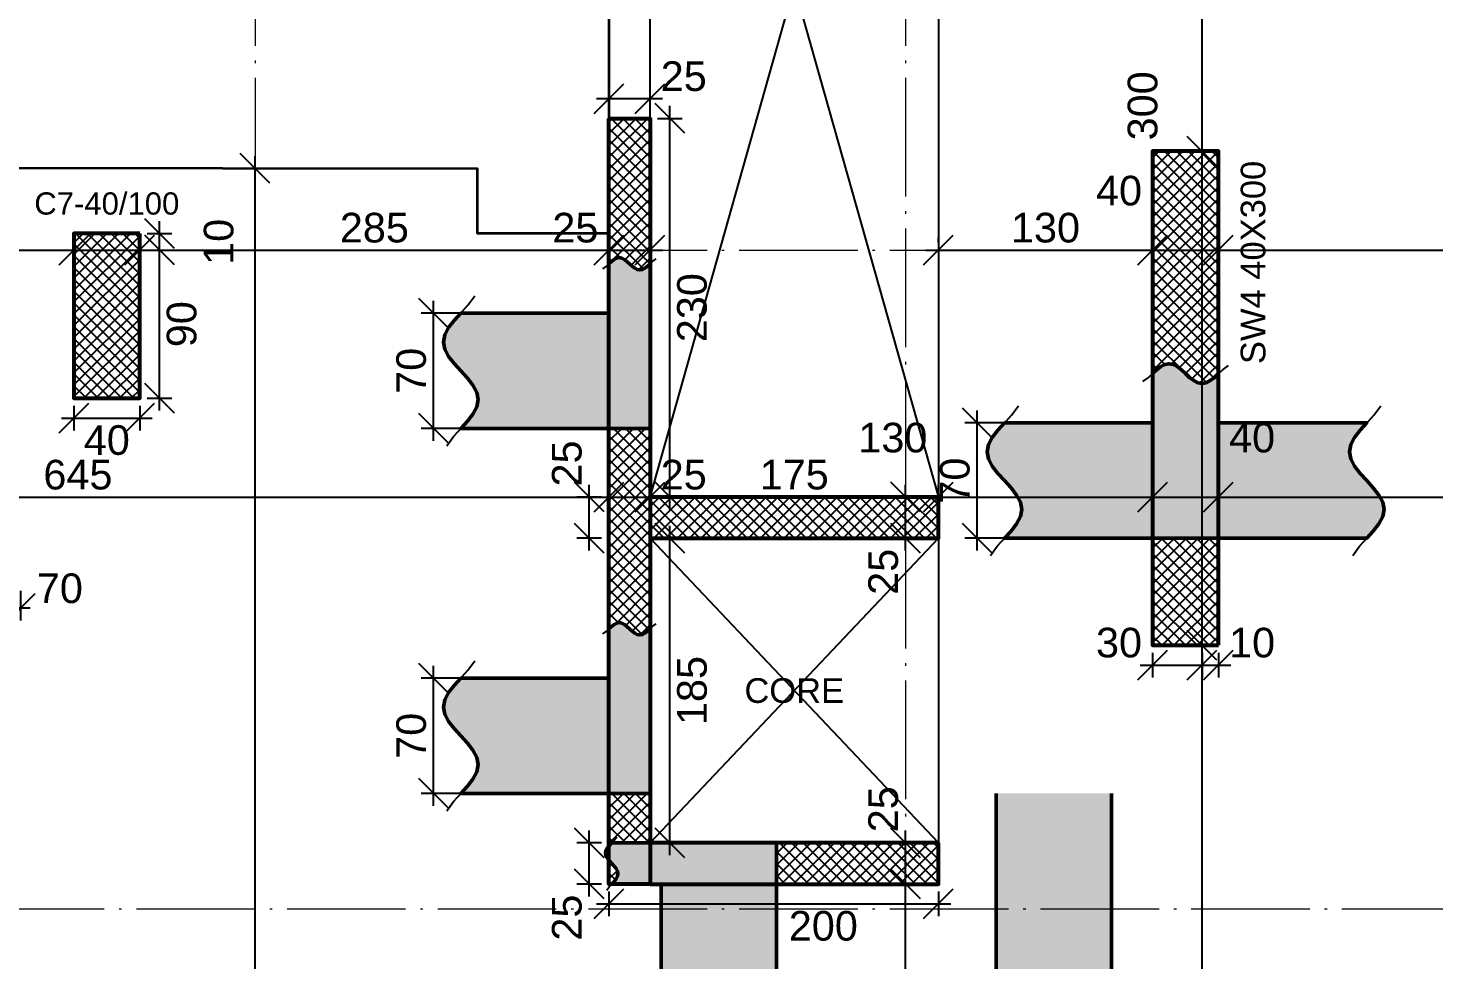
# Model space of a CAD drawing. Header units: millimetres. Extents: x -404 to 6018, y -5139 to 7890.
# Drawn here: x 292 to 1146, y 5639 to 6205 of the extents above; entities that cross this region are included whole.
import ezdxf
from ezdxf.enums import TextEntityAlignment as Align

# ---------------------------------------------------------------- set-up
doc = ezdxf.new("R2010")
doc.units = ezdxf.units.MM
doc.linetypes.add('ZWCAD_ISO04W100', pattern=[30.5, 24, -3, 0.5, -3])
for name, color, linetype, lineweight in [('AXIS LINES', 255, 'ZWCAD_ISO04W100', 13), ('COLUMN', 140, 'Continuous', 53), ('SLAB', 3, 'Continuous', 35), ('WALL', 10, 'Continuous', 53)]:
    doc.layers.add(name, color=color, linetype=linetype, lineweight=lineweight)
for name, color, linetype in [('FW_COLUMN_HATCH', 8, 'Continuous'), ('FW_DIM', 7, 'Continuous'), ('FW_OPENING', 1, 'Continuous'), ('FW_SLAB_SECTION', 8, 'Continuous'), ('FW_TEXT', 7, 'Continuous'), ('FW_WALL_HATCH', 8, 'Continuous'), ('FW_WALL_SECTION', 8, 'Continuous'), ('OPENING', 7, 'Continuous')]:
    doc.layers.add(name, color=color, linetype=linetype)
doc.styles.add('REBAR_TXT', font='arial.ttf')
doc.styles.get("Standard").update_dxf_attribs({"font": 'arial.ttf'})
doc.dimstyles.new('FW_DIM', dxfattribs={"dimtxt": 18, "dimasz": 9, "dimexe": 7.5, "dimexo": 4.5, "dimgap": 4.5, "dimtad": 1, "dimdec": 0, "dimtxsty": 'Standard', "dimtsz": 9, "dimcen": 2.5, "dimdle": 7.5, "dimclrd": 256, "dimclre": 256, "dimclrt": 7, "dimazin": 3, "dimtfac": 1, "dimtmove": 2, "dimatfit": 3})

# ---------------------------------------------------------------- blocks, each defined once
blk = doc.blocks.new('_Oblique')
at = {"color": 0, "linetype": 'ByBlock', "lineweight": -2}
blk.add_line((-0.5, -0.5), (0.5, 0.5), dxfattribs=at)
blk = doc.blocks.new('*D3')
for p, q in [((676.57, 5680.61), (676.57, 5571.11)), ((746.57, 5680.61), (746.57, 5571.11)), ((669.07, 5578.61), (754.07, 5578.61))]:
    blk.add_line(p, q)
at = {"layer": 'Defpoints'}
for p in [(676.57, 5685.11), (746.57, 5685.11), (676.57, 5578.61)]:
    blk.add_point(p, dxfattribs=at)
at = {"layer": 'FW_DIM', "xscale": 18, "yscale": 18}
for p in [(676.57, 5578.61), (746.57, 5578.61)]:
    blk.add_blockref('_OBLIQUE', p, dxfattribs=at)
at = {"layer": 'FW_DIM', "color": 7, "insert": (711.57, 5565.11), "char_height": 18, "attachment_point": 5}
blk.add_mtext('70', dxfattribs=at)
blk = doc.blocks.new('*D4')
for p, q in [((538.4, 5732.61), (538.4, 5817.61)), ((640.4, 5810.11), (530.9, 5810.11)), ((640.4, 5740.11), (530.9, 5740.11))]:
    blk.add_line(p, q)
at = {"layer": 'Defpoints'}
for p in [(644.9, 5810.11), (538.4, 5740.11), (644.9, 5740.11)]:
    blk.add_point(p, dxfattribs=at)
at = {"layer": 'FW_DIM', "xscale": 18, "yscale": 18, "rotation": 90}
for p in [(538.4, 5810.11), (538.4, 5740.11)]:
    blk.add_blockref('_OBLIQUE', p, dxfattribs=at)
at = {"layer": 'FW_DIM', "color": 7, "insert": (524.9, 5775.11), "char_height": 18, "attachment_point": 5, "rotation": 90}
blk.add_mtext('70', dxfattribs=at)
blk = doc.blocks.new('*D5')
for p, q in [((538.4, 5954.28), (538.4, 6039.28)), ((640.4, 6031.78), (530.9, 6031.78)), ((640.4, 5961.78), (530.9, 5961.78))]:
    blk.add_line(p, q)
at = {"layer": 'Defpoints'}
for p in [(644.9, 6031.78), (538.4, 5961.78), (644.9, 5961.78)]:
    blk.add_point(p, dxfattribs=at)
at = {"layer": 'FW_DIM', "xscale": 18, "yscale": 18, "rotation": 90}
for p in [(538.4, 6031.78), (538.4, 5961.78)]:
    blk.add_blockref('_OBLIQUE', p, dxfattribs=at)
at = {"layer": 'FW_DIM', "color": 7, "insert": (524.9, 5996.78), "char_height": 18, "attachment_point": 5, "rotation": 90}
blk.add_mtext('70', dxfattribs=at)
blk = doc.blocks.new('*D13')
for p, q in [((868.5, 5887.61), (868.5, 5972.61)), ((970.5, 5965.11), (861, 5965.11)), ((970.5, 5895.11), (861, 5895.11))]:
    blk.add_line(p, q)
at = {"layer": 'Defpoints'}
for p in [(975, 5965.11), (868.5, 5895.11), (975, 5895.11)]:
    blk.add_point(p, dxfattribs=at)
at = {"layer": 'FW_DIM', "xscale": 18, "yscale": 18, "rotation": 90}
for p in [(868.5, 5965.11), (868.5, 5895.11)]:
    blk.add_blockref('_OBLIQUE', p, dxfattribs=at)
at = {"layer": 'FW_DIM', "color": 7, "insert": (855, 5930.11), "char_height": 18, "attachment_point": 5, "rotation": 90}
blk.add_mtext('70', dxfattribs=at)
blk = doc.blocks.new('*D23')
for p, q in [((217.5, 5863.11), (217.5, 5845.11)), ((287.5, 5863.11), (287.5, 5845.11)), ((293.5, 5852.61), (210, 5852.61))]:
    blk.add_line(p, q)
at = {"layer": 'Defpoints'}
for p in [(217.5, 5867.61), (287.5, 5867.61), (217.5, 5852.61)]:
    blk.add_point(p, dxfattribs=at)
at = {"layer": 'FW_DIM', "xscale": 18, "yscale": 18}
for p in [(217.5, 5852.61), (287.5, 5852.61)]:
    blk.add_blockref('_OBLIQUE', p, dxfattribs=at)
at = {"layer": 'FW_DIM', "color": 7, "insert": (311.5, 5864.61), "char_height": 18, "attachment_point": 5}
blk.add_mtext('70', dxfattribs=at)
blk = doc.blocks.new('*D46')
for p, q in [((632.9, 5677.61), (632.9, 5717.61)), ((640.4, 5710.11), (625.4, 5710.11)), ((640.4, 5685.11), (625.4, 5685.11))]:
    blk.add_line(p, q)
at = {"layer": 'Defpoints'}
for p in [(644.9, 5710.11), (632.9, 5685.11), (644.9, 5685.11)]:
    blk.add_point(p, dxfattribs=at)
at = {"layer": 'FW_DIM', "xscale": 18, "yscale": 18, "rotation": 90}
for p in [(632.9, 5710.11), (632.9, 5685.11)]:
    blk.add_blockref('_OBLIQUE', p, dxfattribs=at)
at = {"layer": 'FW_DIM', "color": 7, "insert": (619.4, 5664.71), "char_height": 18, "attachment_point": 5, "rotation": 90}
blk.add_mtext('25', dxfattribs=at)
blk = doc.blocks.new('*D47')
for p, q in [((644.9, 5680.61), (644.9, 5665.61)), ((844.9, 5680.61), (844.9, 5665.61)), ((637.4, 5673.11), (852.4, 5673.11))]:
    blk.add_line(p, q)
at = {"layer": 'Defpoints'}
for p in [(644.9, 5685.11), (844.9, 5685.11), (644.9, 5673.11)]:
    blk.add_point(p, dxfattribs=at)
at = {"layer": 'FW_DIM', "xscale": 18, "yscale": 18}
for p in [(644.9, 5673.11), (844.9, 5673.11)]:
    blk.add_blockref('_OBLIQUE', p, dxfattribs=at)
at = {"layer": 'FW_DIM', "color": 7, "insert": (775.06, 5659.61), "char_height": 18, "attachment_point": 5}
blk.add_mtext('200', dxfattribs=at)
blk = doc.blocks.new('*D48')
for p, q in [((632.9, 5887.61), (632.9, 5927.61)), ((640.4, 5920.11), (625.4, 5920.11)), ((640.4, 5895.11), (625.4, 5895.11))]:
    blk.add_line(p, q)
at = {"layer": 'Defpoints'}
for p in [(644.9, 5920.11), (632.9, 5895.11), (644.9, 5895.11)]:
    blk.add_point(p, dxfattribs=at)
at = {"layer": 'FW_DIM', "xscale": 18, "yscale": 18, "rotation": 90}
for p in [(632.9, 5920.11), (632.9, 5895.11)]:
    blk.add_blockref('_OBLIQUE', p, dxfattribs=at)
at = {"layer": 'FW_DIM', "color": 7, "insert": (619.4, 5940.51), "char_height": 18, "attachment_point": 5, "rotation": 90}
blk.add_mtext('25', dxfattribs=at)
blk = doc.blocks.new('*D49')
for p, q in [((681.9, 5702.61), (681.9, 5902.61)), ((674.4, 5895.11), (689.4, 5895.11)), ((674.4, 5710.11), (689.4, 5710.11))]:
    blk.add_line(p, q)
at = {"layer": 'Defpoints'}
for p in [(669.9, 5895.11), (669.9, 5710.11), (681.9, 5710.11)]:
    blk.add_point(p, dxfattribs=at)
at = {"layer": 'FW_DIM', "xscale": 18, "yscale": 18, "rotation": 90}
for p in [(681.9, 5895.11), (681.9, 5710.11)]:
    blk.add_blockref('_OBLIQUE', p, dxfattribs=at)
at = {"layer": 'FW_DIM', "color": 7, "insert": (695.4, 5802.61), "char_height": 18, "attachment_point": 5, "rotation": 90}
blk.add_mtext('185', dxfattribs=at)
blk = doc.blocks.new('*D50')
for p, q in [((644.9, 6154.61), (644.9, 6169.61)), ((669.9, 6154.61), (669.9, 6169.61)), ((637.4, 6162.11), (677.4, 6162.11))]:
    blk.add_line(p, q)
at = {"layer": 'Defpoints'}
for p in [(644.9, 6162.11), (644.9, 6150.11), (669.9, 6150.11)]:
    blk.add_point(p, dxfattribs=at)
at = {"layer": 'FW_DIM', "xscale": 18, "yscale": 18}
for p in [(644.9, 6162.11), (669.9, 6162.11)]:
    blk.add_blockref('_OBLIQUE', p, dxfattribs=at)
at = {"layer": 'FW_DIM', "color": 7, "insert": (690.3, 6175.61), "char_height": 18, "attachment_point": 5}
blk.add_mtext('25', dxfattribs=at)
blk = doc.blocks.new('*D51')
for p, q in [((681.9, 5912.61), (681.9, 6157.61)), ((674.4, 6150.11), (689.4, 6150.11)), ((674.4, 5920.11), (689.4, 5920.11))]:
    blk.add_line(p, q)
at = {"layer": 'Defpoints'}
for p in [(669.9, 6150.11), (669.9, 5920.11), (681.9, 5920.11)]:
    blk.add_point(p, dxfattribs=at)
at = {"layer": 'FW_DIM', "xscale": 18, "yscale": 18, "rotation": 90}
for p in [(681.9, 6150.11), (681.9, 5920.11)]:
    blk.add_blockref('_OBLIQUE', p, dxfattribs=at)
at = {"layer": 'FW_DIM', "color": 7, "insert": (695.4, 6035.11), "char_height": 18, "attachment_point": 5, "rotation": 90}
blk.add_mtext('230', dxfattribs=at)
blk = doc.blocks.new('*D68')
for p, q in [((975, 5825.61), (975, 5810.61)), ((1005, 5825.61), (1005, 5810.61)), ((967.5, 5818.11), (1012.5, 5818.11))]:
    blk.add_line(p, q)
at = {"layer": 'Defpoints'}
for p in [(975, 5830.11), (1005, 5830.11), (975, 5818.11)]:
    blk.add_point(p, dxfattribs=at)
at = {"layer": 'FW_DIM', "xscale": 18, "yscale": 18}
for p in [(975, 5818.11), (1005, 5818.11)]:
    blk.add_blockref('_OBLIQUE', p, dxfattribs=at)
at = {"layer": 'FW_DIM', "color": 7, "insert": (954.6, 5831.61), "char_height": 18, "attachment_point": 5}
blk.add_mtext('30', dxfattribs=at)
blk = doc.blocks.new('*D69')
for p, q in [((1005, 5825.61), (1005, 5810.61)), ((1015, 5825.61), (1015, 5810.61)), ((997.5, 5818.11), (1022.5, 5818.11))]:
    blk.add_line(p, q)
at = {"layer": 'Defpoints'}
for p in [(1005, 5830.11), (1015, 5830.11), (1005, 5818.11)]:
    blk.add_point(p, dxfattribs=at)
at = {"layer": 'FW_DIM', "xscale": 18, "yscale": 18}
for p in [(1005, 5818.11), (1015, 5818.11)]:
    blk.add_blockref('_OBLIQUE', p, dxfattribs=at)
at = {"layer": 'FW_DIM', "color": 7, "insert": (1035.4, 5831.61), "char_height": 18, "attachment_point": 5}
blk.add_mtext('10', dxfattribs=at)
blk = doc.blocks.new('*D109')
for p, q in [((320, 5975.61), (320, 5960.61)), ((360, 5975.61), (360, 5960.61)), ((312.5, 5968.11), (367.5, 5968.11))]:
    blk.add_line(p, q)
at = {"layer": 'Defpoints'}
for p in [(320, 5980.11), (360, 5980.11), (320, 5968.11)]:
    blk.add_point(p, dxfattribs=at)
at = {"layer": 'FW_DIM', "xscale": 18, "yscale": 18}
for p in [(320, 5968.11), (360, 5968.11)]:
    blk.add_blockref('_OBLIQUE', p, dxfattribs=at)
at = {"layer": 'FW_DIM', "color": 7, "insert": (340, 5954.61), "char_height": 18, "attachment_point": 5}
blk.add_mtext('40', dxfattribs=at)
blk = doc.blocks.new('*D110')
for p, q in [((372, 5972.61), (372, 6077.61)), ((364.5, 6070.11), (379.5, 6070.11)), ((364.5, 5980.11), (379.5, 5980.11))]:
    blk.add_line(p, q)
at = {"layer": 'Defpoints'}
for p in [(360, 6070.11), (360, 5980.11), (372, 5980.11)]:
    blk.add_point(p, dxfattribs=at)
at = {"layer": 'FW_DIM', "xscale": 18, "yscale": 18, "rotation": 90}
for p in [(372, 6070.11), (372, 5980.11)]:
    blk.add_blockref('_OBLIQUE', p, dxfattribs=at)
at = {"layer": 'FW_DIM', "color": 7, "insert": (385.5, 6025.11), "char_height": 18, "attachment_point": 5, "rotation": 90}
blk.add_mtext('90', dxfattribs=at)
blk = doc.blocks.new('*D111')
for p, q in [((372, 6062.61), (372, 6087.61)), ((364.5, 6080.11), (379.5, 6080.11)), ((364.5, 6070.11), (379.5, 6070.11))]:
    blk.add_line(p, q)
at = {"layer": 'Defpoints'}
for p in [(360, 6080.11), (360, 6070.11), (372, 6070.11)]:
    blk.add_point(p, dxfattribs=at)
at = {"layer": 'FW_DIM', "xscale": 18, "yscale": 18, "rotation": 90}
for p in [(372, 6080.11), (372, 6070.11)]:
    blk.add_blockref('_OBLIQUE', p, dxfattribs=at)
at = {"layer": 'FW_DIM', "color": 7, "insert": (408, 6075.11), "char_height": 18, "attachment_point": 5, "rotation": 90}
blk.add_mtext('10', dxfattribs=at)
blk = doc.blocks.new('*D131')
for p, q in [((0, 5924.61), (0, 5927.61)), ((644.9, 5924.61), (644.9, 5927.61)), ((-7.5, 5920.11), (652.4, 5920.11))]:
    blk.add_line(p, q)
at = {"layer": 'Defpoints'}
for p in [(0, 5920.11), (0, 5920.11), (644.9, 5920.11)]:
    blk.add_point(p, dxfattribs=at)
at = {"layer": 'FW_DIM', "xscale": 18, "yscale": 18}
for p in [(0, 5920.11), (644.9, 5920.11)]:
    blk.add_blockref('_OBLIQUE', p, dxfattribs=at)
at = {"layer": 'FW_DIM', "color": 7, "insert": (322.45, 5933.61), "char_height": 18, "attachment_point": 5}
blk.add_mtext('645', dxfattribs=at)
blk = doc.blocks.new('*D132')
for p, q in [((644.9, 5924.61), (644.9, 5927.61)), ((669.9, 5924.61), (669.9, 5927.61)), ((637.4, 5920.11), (677.4, 5920.11))]:
    blk.add_line(p, q)
at = {"layer": 'Defpoints'}
for p in [(644.9, 5920.11), (644.9, 5920.11), (669.9, 5920.11)]:
    blk.add_point(p, dxfattribs=at)
at = {"layer": 'FW_DIM', "xscale": 18, "yscale": 18}
for p in [(644.9, 5920.11), (669.9, 5920.11)]:
    blk.add_blockref('_OBLIQUE', p, dxfattribs=at)
at = {"layer": 'FW_DIM', "color": 7, "insert": (690.3, 5933.61), "char_height": 18, "attachment_point": 5}
blk.add_mtext('25', dxfattribs=at)
blk = doc.blocks.new('*D133')
for p, q in [((669.9, 5924.61), (669.9, 5927.61)), ((844.9, 5924.61), (844.9, 5927.61)), ((662.4, 5920.11), (852.4, 5920.11))]:
    blk.add_line(p, q)
at = {"layer": 'Defpoints'}
for p in [(669.9, 5920.11), (669.9, 5920.11), (844.9, 5920.11)]:
    blk.add_point(p, dxfattribs=at)
at = {"layer": 'FW_DIM', "xscale": 18, "yscale": 18}
for p in [(669.9, 5920.11), (844.9, 5920.11)]:
    blk.add_blockref('_OBLIQUE', p, dxfattribs=at)
at = {"layer": 'FW_DIM', "color": 7, "insert": (757.4, 5933.61), "char_height": 18, "attachment_point": 5}
blk.add_mtext('175', dxfattribs=at)
blk = doc.blocks.new('*D134')
for p, q in [((844.9, 5924.61), (844.9, 5927.61)), ((975, 5924.61), (975, 5927.61)), ((837.4, 5920.11), (982.5, 5920.11))]:
    blk.add_line(p, q)
at = {"layer": 'Defpoints'}
for p in [(844.9, 5920.11), (844.9, 5920.11), (975, 5920.11)]:
    blk.add_point(p, dxfattribs=at)
at = {"layer": 'FW_DIM', "xscale": 18, "yscale": 18}
for p in [(844.9, 5920.11), (975, 5920.11)]:
    blk.add_blockref('_OBLIQUE', p, dxfattribs=at)
at = {"layer": 'FW_DIM', "color": 7, "insert": (817.3, 5956.11), "char_height": 18, "attachment_point": 5}
blk.add_mtext('130', dxfattribs=at)
blk = doc.blocks.new('*D135')
for p, q in [((975, 5924.61), (975, 5927.61)), ((1015, 5924.61), (1015, 5927.61)), ((967.5, 5920.11), (1022.5, 5920.11))]:
    blk.add_line(p, q)
at = {"layer": 'Defpoints'}
for p in [(975, 5920.11), (975, 5920.11), (1015, 5920.11)]:
    blk.add_point(p, dxfattribs=at)
at = {"layer": 'FW_DIM', "xscale": 18, "yscale": 18}
for p in [(975, 5920.11), (1015, 5920.11)]:
    blk.add_blockref('_OBLIQUE', p, dxfattribs=at)
at = {"layer": 'FW_DIM', "color": 7, "insert": (1035.4, 5956.11), "char_height": 18, "attachment_point": 5}
blk.add_mtext('40', dxfattribs=at)
blk = doc.blocks.new('*D136')
for p, q in [((1015, 5924.61), (1015, 5927.61)), ((1430, 5924.61), (1430, 5927.61)), ((1007.5, 5920.11), (1437.5, 5920.11))]:
    blk.add_line(p, q)
at = {"layer": 'Defpoints'}
for p in [(1015, 5920.11), (1015, 5920.11), (1430, 5920.11)]:
    blk.add_point(p, dxfattribs=at)
at = {"layer": 'FW_DIM', "xscale": 18, "yscale": 18}
for p in [(1015, 5920.11), (1430, 5920.11)]:
    blk.add_blockref('_OBLIQUE', p, dxfattribs=at)
at = {"layer": 'FW_DIM', "color": 7, "insert": (1222.5, 5933.61), "char_height": 18, "attachment_point": 5}
blk.add_mtext('415', dxfattribs=at)
blk = doc.blocks.new('*D138')
for p, q in [((100.1, 6074.61), (100.1, 6077.61)), ((320, 6074.61), (320, 6077.61)), ((92.6, 6070.11), (327.5, 6070.11))]:
    blk.add_line(p, q)
at = {"layer": 'Defpoints'}
for p in [(100.1, 6070.11), (100.1, 6070.11), (320, 6070.11)]:
    blk.add_point(p, dxfattribs=at)
at = {"layer": 'FW_DIM', "xscale": 18, "yscale": 18}
for p in [(100.1, 6070.11), (320, 6070.11)]:
    blk.add_blockref('_OBLIQUE', p, dxfattribs=at)
at = {"layer": 'FW_DIM', "color": 7, "insert": (210.05, 6083.61), "char_height": 18, "attachment_point": 5}
blk.add_mtext('220', dxfattribs=at)
blk = doc.blocks.new('*D139')
for p, q in [((320, 6074.61), (320, 6077.61)), ((360, 6074.61), (360, 6077.61)), ((312.5, 6070.11), (367.5, 6070.11))]:
    blk.add_line(p, q)
at = {"layer": 'Defpoints'}
for p in [(320, 6070.11), (320, 6070.11), (360, 6070.11)]:
    blk.add_point(p, dxfattribs=at)
at = {"layer": 'FW_DIM', "xscale": 18, "yscale": 18}
for p in [(320, 6070.11), (360, 6070.11)]:
    blk.add_blockref('_OBLIQUE', p, dxfattribs=at)
blk = doc.blocks.new('*D140')
for p, q in [((360, 6074.61), (360, 6077.61)), ((644.9, 6074.61), (644.9, 6077.61)), ((352.5, 6070.11), (652.4, 6070.11))]:
    blk.add_line(p, q)
at = {"layer": 'Defpoints'}
for p in [(360, 6070.11), (360, 6070.11), (644.9, 6070.11)]:
    blk.add_point(p, dxfattribs=at)
at = {"layer": 'FW_DIM', "xscale": 18, "yscale": 18}
for p in [(360, 6070.11), (644.9, 6070.11)]:
    blk.add_blockref('_OBLIQUE', p, dxfattribs=at)
at = {"layer": 'FW_DIM', "color": 7, "insert": (502.45, 6083.61), "char_height": 18, "attachment_point": 5}
blk.add_mtext('285', dxfattribs=at)
blk = doc.blocks.new('*D141')
for p, q in [((644.9, 6074.61), (644.9, 6077.61)), ((669.9, 6074.61), (669.9, 6077.61)), ((637.4, 6070.11), (677.4, 6070.11))]:
    blk.add_line(p, q)
at = {"layer": 'Defpoints'}
for p in [(644.9, 6070.11), (644.9, 6070.11), (669.9, 6070.11)]:
    blk.add_point(p, dxfattribs=at)
at = {"layer": 'FW_DIM', "xscale": 18, "yscale": 18}
for p in [(644.9, 6070.11), (669.9, 6070.11)]:
    blk.add_blockref('_OBLIQUE', p, dxfattribs=at)
at = {"layer": 'FW_DIM', "color": 7, "insert": (624.5, 6083.61), "char_height": 18, "attachment_point": 5}
blk.add_mtext('25', dxfattribs=at)
blk = doc.blocks.new('*D142')
for p, q in [((844.9, 6074.61), (844.9, 6077.61)), ((975, 6074.61), (975, 6077.61)), ((837.4, 6070.11), (982.5, 6070.11))]:
    blk.add_line(p, q)
at = {"layer": 'Defpoints'}
for p in [(844.9, 6070.11), (844.9, 6070.11), (975, 6070.11)]:
    blk.add_point(p, dxfattribs=at)
at = {"layer": 'FW_DIM', "xscale": 18, "yscale": 18}
for p in [(844.9, 6070.11), (975, 6070.11)]:
    blk.add_blockref('_OBLIQUE', p, dxfattribs=at)
at = {"layer": 'FW_DIM', "color": 7, "insert": (909.95, 6083.61), "char_height": 18, "attachment_point": 5}
blk.add_mtext('130', dxfattribs=at)
blk = doc.blocks.new('*D143')
for p, q in [((975, 6074.61), (975, 6077.61)), ((1015, 6074.61), (1015, 6077.61)), ((967.5, 6070.11), (1022.5, 6070.11))]:
    blk.add_line(p, q)
at = {"layer": 'Defpoints'}
for p in [(975, 6070.11), (975, 6070.11), (1015, 6070.11)]:
    blk.add_point(p, dxfattribs=at)
at = {"layer": 'FW_DIM', "xscale": 18, "yscale": 18}
for p in [(975, 6070.11), (1015, 6070.11)]:
    blk.add_blockref('_OBLIQUE', p, dxfattribs=at)
at = {"layer": 'FW_DIM', "color": 7, "insert": (954.6, 6106.11), "char_height": 18, "attachment_point": 5}
blk.add_mtext('40', dxfattribs=at)
blk = doc.blocks.new('*D144')
for p, q in [((1015, 6074.61), (1015, 6077.61)), ((1779.98, 6074.61), (1779.98, 6077.61)), ((1007.5, 6070.11), (1787.48, 6070.11))]:
    blk.add_line(p, q)
at = {"layer": 'Defpoints'}
for p in [(1015, 6070.11), (1015, 6070.11), (1779.98, 6070.11)]:
    blk.add_point(p, dxfattribs=at)
at = {"layer": 'FW_DIM', "xscale": 18, "yscale": 18}
for p in [(1015, 6070.11), (1779.98, 6070.11)]:
    blk.add_blockref('_OBLIQUE', p, dxfattribs=at)
at = {"layer": 'FW_DIM', "color": 7, "insert": (1397.49, 6083.61), "char_height": 18, "attachment_point": 5}
blk.add_mtext('765', dxfattribs=at)
blk = doc.blocks.new('*D174')
for p, q in [((430, 4637.61), (430, 6127.17)), ((425.5, 6119.67), (422.5, 6119.67)), ((425.5, 4645.11), (422.5, 4645.11))]:
    blk.add_line(p, q)
at = {"layer": 'Defpoints'}
for p in [(430, 6119.67), (430, 4645.11), (430, 4645.11)]:
    blk.add_point(p, dxfattribs=at)
at = {"layer": 'FW_DIM', "xscale": 18, "yscale": 18, "rotation": 90}
for p in [(430, 6119.67), (430, 4645.11)]:
    blk.add_blockref('_OBLIQUE', p, dxfattribs=at)
at = {"layer": 'FW_DIM', "color": 7, "insert": (416.5, 5100.2), "char_height": 18, "attachment_point": 5, "rotation": 90}
blk.add_mtext('1475', dxfattribs=at)
blk = doc.blocks.new('*D183')
for p, q in [((820.5, 5685.11), (817.5, 5685.11)), ((825, 5087.61), (825, 5692.61)), ((820.5, 5095.11), (817.5, 5095.11))]:
    blk.add_line(p, q)
at = {"layer": 'Defpoints'}
for p in [(825, 5685.11), (825, 5095.11), (825, 5095.11)]:
    blk.add_point(p, dxfattribs=at)
at = {"layer": 'FW_DIM', "xscale": 18, "yscale": 18, "rotation": 90}
for p in [(825, 5685.11), (825, 5095.11)]:
    blk.add_blockref('_OBLIQUE', p, dxfattribs=at)
at = {"layer": 'FW_DIM', "color": 7, "insert": (811.5, 5281.95), "char_height": 18, "attachment_point": 5, "rotation": 90}
blk.add_mtext('590', dxfattribs=at)
blk = doc.blocks.new('*D184')
for p, q in [((825, 5677.61), (825, 5717.61)), ((820.5, 5710.11), (817.5, 5710.11)), ((820.5, 5685.11), (817.5, 5685.11))]:
    blk.add_line(p, q)
at = {"layer": 'Defpoints'}
for p in [(825, 5710.11), (825, 5685.11), (825, 5685.11)]:
    blk.add_point(p, dxfattribs=at)
at = {"layer": 'FW_DIM', "xscale": 18, "yscale": 18, "rotation": 90}
for p in [(825, 5710.11), (825, 5685.11)]:
    blk.add_blockref('_OBLIQUE', p, dxfattribs=at)
at = {"layer": 'FW_DIM', "color": 7, "insert": (811.5, 5730.51), "char_height": 18, "attachment_point": 5, "rotation": 90}
blk.add_mtext('25', dxfattribs=at)
blk = doc.blocks.new('*D185')
for p, q in [((825, 5887.61), (825, 5927.61)), ((820.5, 5920.11), (817.5, 5920.11)), ((820.5, 5895.11), (817.5, 5895.11))]:
    blk.add_line(p, q)
at = {"layer": 'Defpoints'}
for p in [(825, 5920.11), (825, 5895.11), (825, 5895.11)]:
    blk.add_point(p, dxfattribs=at)
at = {"layer": 'FW_DIM', "xscale": 18, "yscale": 18, "rotation": 90}
for p in [(825, 5920.11), (825, 5895.11)]:
    blk.add_blockref('_OBLIQUE', p, dxfattribs=at)
at = {"layer": 'FW_DIM', "color": 7, "insert": (811.5, 5874.71), "char_height": 18, "attachment_point": 5, "rotation": 90}
blk.add_mtext('25', dxfattribs=at)
blk = doc.blocks.new('*D190')
for p, q in [((1000.5, 5830.11), (997.5, 5830.11)), ((1005, 5262.61), (1005, 5837.61)), ((1000.5, 5270.11), (997.5, 5270.11))]:
    blk.add_line(p, q)
at = {"layer": 'Defpoints'}
for p in [(1005, 5830.11), (1005, 5270.11), (1005, 5270.11)]:
    blk.add_point(p, dxfattribs=at)
at = {"layer": 'FW_DIM', "xscale": 18, "yscale": 18, "rotation": 90}
for p in [(1005, 5830.11), (1005, 5270.11)]:
    blk.add_blockref('_OBLIQUE', p, dxfattribs=at)
at = {"layer": 'FW_DIM', "color": 7, "insert": (991.5, 5550.11), "char_height": 18, "attachment_point": 5, "rotation": 90}
blk.add_mtext('560', dxfattribs=at)
blk = doc.blocks.new('*D191')
for p, q in [((1005, 5822.61), (1005, 6137.61)), ((1000.5, 6130.11), (997.5, 6130.11)), ((1000.5, 5830.11), (997.5, 5830.11))]:
    blk.add_line(p, q)
at = {"layer": 'Defpoints'}
for p in [(1005, 6130.11), (1005, 5830.11), (1005, 5830.11)]:
    blk.add_point(p, dxfattribs=at)
at = {"layer": 'FW_DIM', "xscale": 18, "yscale": 18, "rotation": 90}
for p in [(1005, 6130.11), (1005, 5830.11)]:
    blk.add_blockref('_OBLIQUE', p, dxfattribs=at)
at = {"layer": 'FW_DIM', "color": 7, "insert": (969, 6157.71), "char_height": 18, "attachment_point": 5, "rotation": 90}
blk.add_mtext('300', dxfattribs=at)
blk = doc.blocks.new('*D192')
for p, q in [((1005, 6122.61), (1005, 6517.61)), ((1000.5, 6510.11), (997.5, 6510.11)), ((1000.5, 6130.11), (997.5, 6130.11))]:
    blk.add_line(p, q)
at = {"layer": 'Defpoints'}
for p in [(1005, 6510.11), (1005, 6130.11), (1005, 6130.11)]:
    blk.add_point(p, dxfattribs=at)
at = {"layer": 'FW_DIM', "xscale": 18, "yscale": 18, "rotation": 90}
for p in [(1005, 6510.11), (1005, 6130.11)]:
    blk.add_blockref('_OBLIQUE', p, dxfattribs=at)
at = {"layer": 'FW_DIM', "color": 7, "insert": (991.5, 6386.27), "char_height": 18, "attachment_point": 5, "rotation": 90}
blk.add_mtext('380', dxfattribs=at)

msp = doc.modelspace()

# ---------------------------------------------------------------- hatches: boundary and pattern name
at = {"layer": 'FW_COLUMN_HATCH'}
h = msp.add_hatch(dxfattribs=at)
h.set_pattern_fill('ANSI37', scale=1.6)
h.paths.add_polyline_path([(360, 6080.11), (360, 5980.11), (320, 5980.11), (320, 6080.11), (360, 6080.11)])
at = {"layer": 'FW_SLAB_SECTION'}
h = msp.add_hatch(color=8, dxfattribs=at)
h.dxf.hatch_style = 1
h.paths.add_polyline_path([(950, 5600.11), (950, 5740.11), (880, 5740.11), (880, 5600.11), (950, 5600.11)])
at = {"layer": 'FW_WALL_HATCH'}
h = msp.add_hatch(dxfattribs=at)
h.set_pattern_fill('ANSI37', scale=1.6)
h.paths.add_polyline_path([(644.9, 6150.11), (669.9, 6150.11), (669.9, 6061.78), (668.34, 6060.34), (666.78, 6059.13), (665.21, 6058.31), (663.65, 6058.03), (662.09, 6058.31), (660.53, 6059.13), (658.96, 6060.34), (657.4, 6061.78), (655.84, 6063.21), (654.28, 6064.43), (652.71, 6065.24), (651.15, 6065.53), (649.59, 6065.24), (648.03, 6064.43), (646.46, 6063.21), (644.9, 6061.78), (644.9, 6150.11)])
h = msp.add_hatch(dxfattribs=at)
h.set_pattern_fill('ANSI37', scale=1.6)
h.paths.add_polyline_path([(975, 6130.11), (1015, 6130.11), (1015, 5995.11), (1012.5, 5992.82), (1010, 5990.87), (1007.5, 5989.57), (1005, 5989.11), (1002.5, 5989.57), (1000, 5990.87), (997.5, 5992.82), (995, 5995.11), (992.5, 5997.41), (990, 5999.35), (987.5, 6000.66), (985, 6001.11), (982.5, 6000.66), (980, 5999.35), (977.5, 5997.41), (975, 5995.11), (975, 6130.11)])
h = msp.add_hatch(dxfattribs=at)
h.set_pattern_fill('ANSI37', scale=1.6)
h.paths.add_polyline_path([(644.9, 5961.78), (657.4, 5961.78), (669.9, 5961.78), (669.9, 5920.11), (844.9, 5920.11), (844.9, 5895.11), (669.9, 5895.11), (669.9, 5840.11), (668.34, 5838.68), (666.78, 5837.46), (665.21, 5836.65), (663.65, 5836.36), (662.09, 5836.65), (660.53, 5837.46), (658.96, 5838.68), (657.4, 5840.11), (655.84, 5841.55), (654.28, 5842.76), (652.71, 5843.58), (651.15, 5843.86), (649.59, 5843.58), (648.03, 5842.76), (646.46, 5841.55), (644.9, 5840.11), (644.9, 5961.78)])
h = msp.add_hatch(dxfattribs=at)
h.set_pattern_fill('ANSI37', scale=1.6)
h.paths.add_polyline_path([(975, 5830.11), (975, 5895.11), (1015, 5895.11), (1015, 5830.11), (975, 5830.11)])
h = msp.add_hatch(dxfattribs=at)
h.set_pattern_fill('ANSI37', scale=1.6)
h.paths.add_polyline_path([(644.9, 5740.11), (657.4, 5740.11), (669.9, 5740.11), (669.9, 5710.11), (646.57, 5710.11), (645.13, 5708.55), (644.9, 5708.25), (644.9, 5740.11)])
h = msp.add_hatch(dxfattribs=at)
h.set_pattern_fill('ANSI37', scale=1.6)
h.paths.add_polyline_path([(746.57, 5685.11), (746.57, 5697.61), (746.57, 5710.11), (844.9, 5710.11), (844.9, 5685.11), (746.57, 5685.11)])
h = msp.add_hatch(dxfattribs=at)
h.set_pattern_fill('ANSI37', scale=1.6)
h.paths.add_polyline_path([(644.9, 5685.11), (644.9, 5699.47), (645.13, 5699.17), (646.57, 5697.61), (648, 5696.05), (649.22, 5694.49), (650.03, 5692.92), (650.32, 5691.36), (650.03, 5689.8), (649.22, 5688.24), (648, 5686.67), (646.57, 5685.11), (644.9, 5685.11)])
at = {"layer": 'FW_WALL_SECTION'}
h = msp.add_hatch(color=8, dxfattribs=at)
h.dxf.hatch_style = 1
h.paths.add_polyline_path([(644.9, 5961.78), (554.9, 5961.78), (558.92, 5966.15), (562.32, 5970.53), (564.6, 5974.9), (565.4, 5979.28), (564.6, 5983.65), (562.32, 5988.03), (558.92, 5992.4), (554.9, 5996.78), (550.88, 6001.15), (547.48, 6005.53), (545.2, 6009.9), (544.4, 6014.28), (545.2, 6018.65), (547.48, 6023.03), (550.88, 6027.4), (554.9, 6031.78), (644.9, 6031.78), (644.9, 6061.78), (646.46, 6063.21), (648.03, 6064.43), (649.59, 6065.24), (651.15, 6065.53), (652.71, 6065.24), (654.28, 6064.43), (655.84, 6063.21), (657.4, 6061.78), (658.96, 6060.34), (660.53, 6059.13), (662.09, 6058.31), (663.65, 6058.03), (665.21, 6058.31), (666.78, 6059.13), (668.34, 6060.34), (669.9, 6061.78), (669.9, 5961.78), (657.4, 5961.78), (644.9, 5961.78)])
h = msp.add_hatch(color=8, dxfattribs=at)
h.dxf.hatch_style = 1
h.paths.add_polyline_path([(1015, 5895.11), (975, 5895.11), (885, 5895.11), (889.02, 5899.49), (892.42, 5903.86), (894.7, 5908.24), (895.5, 5912.61), (894.7, 5916.99), (892.42, 5921.36), (889.02, 5925.74), (885, 5930.11), (880.98, 5934.49), (877.58, 5938.86), (875.3, 5943.24), (874.5, 5947.61), (875.3, 5951.99), (877.58, 5956.36), (880.98, 5960.74), (885, 5965.11), (975, 5965.11), (975, 5995.11), (977.5, 5997.41), (980, 5999.35), (982.5, 6000.66), (985, 6001.11), (987.5, 6000.66), (990, 5999.35), (992.5, 5997.41), (995, 5995.11), (997.5, 5992.82), (1000, 5990.87), (1002.5, 5989.57), (1005, 5989.11), (1007.5, 5989.57), (1010, 5990.87), (1012.5, 5992.82), (1015, 5995.11), (1015, 5965.11), (1105, 5965.11), (1100.98, 5960.74), (1097.58, 5956.36), (1095.3, 5951.99), (1094.5, 5947.61), (1095.3, 5943.24), (1097.58, 5938.86), (1100.98, 5934.49), (1105, 5930.11), (1109.02, 5925.74), (1112.42, 5921.36), (1114.7, 5916.99), (1115.5, 5912.61), (1114.7, 5908.24), (1112.42, 5903.86), (1109.02, 5899.49), (1105, 5895.11), (1015, 5895.11)])
h = msp.add_hatch(color=8, dxfattribs=at)
h.dxf.hatch_style = 1
h.paths.add_polyline_path([(644.9, 5740.11), (554.9, 5740.11), (558.92, 5744.49), (562.32, 5748.86), (564.6, 5753.24), (565.4, 5757.61), (564.6, 5761.99), (562.32, 5766.36), (558.92, 5770.74), (554.9, 5775.11), (550.88, 5779.49), (547.48, 5783.86), (545.2, 5788.24), (544.4, 5792.61), (545.2, 5796.99), (547.48, 5801.36), (550.88, 5805.74), (554.9, 5810.11), (644.9, 5810.11), (644.9, 5840.11), (646.46, 5841.55), (648.03, 5842.76), (649.59, 5843.58), (651.15, 5843.86), (652.71, 5843.58), (654.28, 5842.76), (655.84, 5841.55), (657.4, 5840.11), (658.96, 5838.68), (660.53, 5837.46), (662.09, 5836.65), (663.65, 5836.36), (665.21, 5836.65), (666.78, 5837.46), (668.34, 5838.68), (669.9, 5840.11), (669.9, 5740.11), (657.4, 5740.11), (644.9, 5740.11)])
h = msp.add_hatch(color=8, dxfattribs=at)
h.dxf.hatch_style = 1
h.paths.add_polyline_path([(746.57, 5685.11), (746.57, 5595.11), (742.19, 5591.09), (737.82, 5587.69), (733.44, 5585.41), (729.07, 5584.61), (724.69, 5585.41), (720.32, 5587.69), (715.94, 5591.09), (711.57, 5595.11), (707.19, 5599.13), (702.82, 5602.54), (698.44, 5604.81), (694.07, 5605.61), (689.69, 5604.81), (685.32, 5602.54), (680.94, 5599.13), (676.57, 5595.11), (676.57, 5685.11), (646.57, 5685.11), (648, 5686.67), (649.22, 5688.24), (650.03, 5689.8), (650.32, 5691.36), (650.03, 5692.92), (649.22, 5694.49), (648, 5696.05), (646.57, 5697.61), (645.13, 5699.17), (643.92, 5700.74), (643.1, 5702.3), (642.82, 5703.86), (643.1, 5705.42), (643.92, 5706.99), (645.13, 5708.55), (646.57, 5710.11), (746.57, 5710.11), (746.57, 5697.61), (746.57, 5685.11)])

# ---------------------------------------------------------------- linework, layer by layer
at = {"layer": 'AXIS LINES', "color": 0, "ltscale": 3}
for points in [[(430, 7730.16), (430, 4190.04)], [(825, 7730.16), (825, 4190.04)], [(1005, 7730.16), (1005, 4190.04)], [(-282.57, 6070.11), (2132.41, 6070.11)], [(-337.57, 5920.11), (2077.41, 5920.11)], [(-282.57, 5670.11), (2132.41, 5670.11)]]:
    msp.add_lwpolyline(points, dxfattribs=at)
at = {"layer": 'COLUMN', "ltscale": 0.08}
msp.add_lwpolyline([(360, 6080.11), (320, 6080.11), (320, 5980.11), (360, 5980.11)], close=True, dxfattribs=at)
at = {"layer": 'FW_OPENING'}
for p, q in [((669.9, 5920.11), (844.9, 6540.11)), ((669.9, 6540.11), (844.9, 5920.11)), ((669.9, 5710.11), (844.9, 5895.11)), ((669.9, 5895.11), (844.9, 5710.11))]:
    msp.add_line(p, q, dxfattribs=at)
at = {"layer": 'FW_SLAB_SECTION', "color": 7, "lineweight": 50}
for p, q in [((880, 5600.11), (880, 5740.11)), ((950, 5600.11), (950, 5740.11))]:
    msp.add_line(p, q, dxfattribs=at)
at = {"layer": 'FW_WALL_SECTION', "lineweight": 50}
for points in [[(644.9, 5961.78), (554.9, 5961.78), (558.92, 5966.15), (562.32, 5970.53), (564.6, 5974.9), (565.4, 5979.28), (564.6, 5983.65), (562.32, 5988.03), (558.92, 5992.4), (554.9, 5996.78), (550.88, 6001.15), (547.48, 6005.53), (545.2, 6009.9), (544.4, 6014.28), (545.2, 6018.65), (547.48, 6023.03), (550.88, 6027.4), (554.9, 6031.78), (644.9, 6031.78), (644.9, 6061.78), (646.46, 6063.21), (648.03, 6064.43), (649.59, 6065.24), (651.15, 6065.53), (652.71, 6065.24), (654.28, 6064.43), (655.84, 6063.21), (657.4, 6061.78), (658.96, 6060.34), (660.53, 6059.13), (662.09, 6058.31), (663.65, 6058.03), (665.21, 6058.31), (666.78, 6059.13), (668.34, 6060.34), (669.9, 6061.78), (669.9, 5961.78), (657.4, 5961.78), (644.9, 5961.78)], [(1015, 5895.11), (975, 5895.11), (885, 5895.11), (889.02, 5899.49), (892.42, 5903.86), (894.7, 5908.24), (895.5, 5912.61), (894.7, 5916.99), (892.42, 5921.36), (889.02, 5925.74), (885, 5930.11), (880.98, 5934.49), (877.58, 5938.86), (875.3, 5943.24), (874.5, 5947.61), (875.3, 5951.99), (877.58, 5956.36), (880.98, 5960.74), (885, 5965.11), (975, 5965.11), (975, 5995.11), (977.5, 5997.41), (980, 5999.35), (982.5, 6000.66), (985, 6001.11), (987.5, 6000.66), (990, 5999.35), (992.5, 5997.41), (995, 5995.11), (997.5, 5992.82), (1000, 5990.87), (1002.5, 5989.57), (1005, 5989.11), (1007.5, 5989.57), (1010, 5990.87), (1012.5, 5992.82), (1015, 5995.11), (1015, 5965.11), (1105, 5965.11), (1100.98, 5960.74), (1097.58, 5956.36), (1095.3, 5951.99), (1094.5, 5947.61), (1095.3, 5943.24), (1097.58, 5938.86), (1100.98, 5934.49), (1105, 5930.11), (1109.02, 5925.74), (1112.42, 5921.36), (1114.7, 5916.99), (1115.5, 5912.61), (1114.7, 5908.24), (1112.42, 5903.86), (1109.02, 5899.49), (1105, 5895.11), (1015, 5895.11)], [(644.9, 5740.11), (554.9, 5740.11), (558.92, 5744.49), (562.32, 5748.86), (564.6, 5753.24), (565.4, 5757.61), (564.6, 5761.99), (562.32, 5766.36), (558.92, 5770.74), (554.9, 5775.11), (550.88, 5779.49), (547.48, 5783.86), (545.2, 5788.24), (544.4, 5792.61), (545.2, 5796.99), (547.48, 5801.36), (550.88, 5805.74), (554.9, 5810.11), (644.9, 5810.11), (644.9, 5840.11), (646.46, 5841.55), (648.03, 5842.76), (649.59, 5843.58), (651.15, 5843.86), (652.71, 5843.58), (654.28, 5842.76), (655.84, 5841.55), (657.4, 5840.11), (658.96, 5838.68), (660.53, 5837.46), (662.09, 5836.65), (663.65, 5836.36), (665.21, 5836.65), (666.78, 5837.46), (668.34, 5838.68), (669.9, 5840.11), (669.9, 5740.11), (657.4, 5740.11), (644.9, 5740.11)]]:
    msp.add_lwpolyline(points, close=True, dxfattribs=at)
at = {"layer": 'FW_WALL_SECTION', "lineweight": 25}
for points in [[(641.15, 6058.74), (643.18, 6060.21), (645.21, 6062.07), (647.24, 6063.86), (649.28, 6065.12), (651.31, 6065.53), (653.34, 6064.98), (655.37, 6063.61), (657.4, 6061.78), (659.43, 6059.95), (661.46, 6058.58), (663.49, 6058.03), (665.53, 6058.44), (667.56, 6059.7), (669.59, 6061.48), (671.62, 6063.35), (673.65, 6064.81)], [(546.41, 5951.28), (550.5, 5956.97), (555.72, 5962.65), (560.73, 5968.34), (564.26, 5974.03), (565.39, 5979.72), (563.85, 5985.4), (560.03, 5991.09), (554.9, 5996.78), (549.77, 6002.47), (545.95, 6008.15), (544.41, 6013.84), (545.54, 6019.53), (549.07, 6025.22), (554.08, 6030.9), (559.3, 6036.59), (563.39, 6042.28)], [(969, 5990.26), (972.25, 5992.6), (975.5, 5995.58), (978.75, 5998.45), (982, 6000.46), (985.25, 6001.11), (988.5, 6000.23), (991.75, 5998.04), (995, 5995.11), (998.25, 5992.18), (1001.5, 5990), (1004.75, 5989.12), (1008, 5989.77), (1011.25, 5991.78), (1014.5, 5994.64), (1017.75, 5997.62), (1021, 5999.97)], [(876.51, 5884.61), (880.6, 5890.3), (885.82, 5895.99), (890.83, 5901.67), (894.36, 5907.36), (895.49, 5913.05), (893.95, 5918.74), (890.13, 5924.42), (885, 5930.11), (879.87, 5935.8), (876.05, 5941.49), (874.51, 5947.17), (875.64, 5952.86), (879.17, 5958.55), (884.18, 5964.24), (889.4, 5969.92), (893.49, 5975.61)], [(1096.51, 5884.61), (1100.6, 5890.3), (1105.82, 5895.99), (1110.83, 5901.67), (1114.36, 5907.36), (1115.49, 5913.05), (1113.95, 5918.74), (1110.13, 5924.42), (1105, 5930.11), (1099.87, 5935.8), (1096.05, 5941.49), (1094.51, 5947.17), (1095.64, 5952.86), (1099.17, 5958.55), (1104.18, 5964.24), (1109.4, 5969.92), (1113.49, 5975.61)], [(641.15, 5837.08), (643.18, 5838.54), (645.21, 5840.41), (647.24, 5842.2), (649.28, 5843.45), (651.31, 5843.86), (653.34, 5843.31), (655.37, 5841.94), (657.4, 5840.11), (659.43, 5838.28), (661.46, 5836.91), (663.49, 5836.36), (665.53, 5836.77), (667.56, 5838.03), (669.59, 5839.82), (671.62, 5841.68), (673.65, 5843.15)], [(546.41, 5729.61), (550.5, 5735.3), (555.72, 5740.99), (560.73, 5746.67), (564.26, 5752.36), (565.39, 5758.05), (563.85, 5763.74), (560.03, 5769.42), (554.9, 5775.11), (549.77, 5780.8), (545.95, 5786.49), (544.41, 5792.17), (545.54, 5797.86), (549.07, 5803.55), (554.08, 5809.24), (559.3, 5814.92), (563.39, 5820.61)], [(643.53, 5681.36), (645, 5683.39), (646.86, 5685.42), (648.65, 5687.46), (649.91, 5689.49), (650.31, 5691.52), (649.76, 5693.55), (648.4, 5695.58), (646.57, 5697.61), (644.73, 5699.64), (643.37, 5701.67), (642.82, 5703.71), (643.23, 5705.74), (644.48, 5707.77), (646.27, 5709.8), (648.14, 5711.83), (649.6, 5713.86)]]:
    msp.add_lwpolyline(points, dxfattribs=at)
at = {"layer": 'FW_WALL_SECTION', "lineweight": 50}
msp.add_lwpolyline([(676.57, 5595.11), (676.57, 5685.11), (646.57, 5685.11), (648, 5686.67), (649.22, 5688.24), (650.03, 5689.8), (650.32, 5691.36), (650.03, 5692.92), (649.22, 5694.49), (648, 5696.05), (646.57, 5697.61), (645.13, 5699.17), (643.92, 5700.74), (643.1, 5702.3), (642.82, 5703.86), (643.1, 5705.42), (643.92, 5706.99), (645.13, 5708.55), (646.57, 5710.11), (746.57, 5710.11), (746.57, 5697.61), (746.57, 5685.11), (746.57, 5685.11), (746.57, 5595.11)], dxfattribs=at)
at = {"layer": 'OPENING'}
for points in [[(844.9, 5920.11), (669.9, 5920.11), (669.9, 6540.11), (844.9, 6540.11)], [(844.9, 5710.11), (669.9, 5710.11), (669.9, 5895.11), (844.9, 5895.11)]]:
    msp.add_lwpolyline(points, close=True, dxfattribs=at)
at = {"layer": 'SLAB', "ltscale": 0.08}
msp.add_lwpolyline([(644.9, 6540.11), (644.9, 6080.11), (565.05, 6080.11), (565.1, 6119.49), (100.1, 6120.11), (100.1, 6000.11), (0, 6000.11), (0, 5270.11), (0, 5220.11), (60, 5220.11), (60, 4390.11), (760.1, 4390.11), (760.1, 4590.11), (910, 4590.11), (910, 4390.21), (1610, 4390.21)], dxfattribs=at)
at = {"layer": 'WALL', "ltscale": 0.08}
for points in [[(644.9, 6150.11), (669.9, 6150.11), (669.9, 5685.11), (644.9, 5685.11)], [(844.9, 5920.11), (669.9, 5920.11), (669.9, 5895.11), (844.9, 5895.11)], [(844.9, 5710.11), (669.9, 5710.11), (669.9, 5685.11), (844.9, 5685.11)]]:
    msp.add_lwpolyline(points, close=True, dxfattribs=at)
msp.add_lwpolyline([(1015, 5830.11), (1015, 6130.11), (975, 6130.11), (975, 5830.11), (1015, 5830.11)], dxfattribs=at)

# ---------------------------------------------------------------- texts
at = {"layer": 'FW_TEXT', "color": 7, "style": 'REBAR_TXT'}
msp.add_text('SW4 40X300', height=15, rotation=90, dxfattribs=at).set_placement((1028.5, 6062.61), align=Align.TOP_CENTER)
msp.add_text('C7-40/100', height=13.5, dxfattribs=at).set_placement((340, 6087.61), align=Align.BOTTOM_CENTER)
msp.add_text('CORE', height=15, dxfattribs=at).set_placement((757.4, 5802.61), align=Align.MIDDLE_CENTER)

# ---------------------------------------------------------------- dimensions: what is measured, and where the dimension line sits
at = {"layer": 'FW_DIM'}
for base, p1, p2, text, picture, middle in [((1005, 6130.11), (1005, 6130.11), (1005, 6510.11), '380', '*D192', (991.5, 6386.27)), ((1005, 5830.11), (1005, 5830.11), (1005, 6130.11), '300', '*D191', (969, 6157.71)), ((681.9, 5920.11), (669.9, 5920.11), (669.9, 6150.11), '230', '*D51', (695.4, 6035.11)), ((430, 4645.11), (430, 4645.11), (430, 6119.67), '1475', '*D174', (416.5, 5100.2)), ((372, 6070.11), (360, 6070.11), (360, 6080.11), '10', '*D111', (408, 6075.11)), ((372, 5980.11), (360, 5980.11), (360, 6070.11), '90', '*D110', (385.5, 6025.11)), ((538.4, 5961.78), (644.9, 5961.78), (644.9, 6031.78), '70', '*D5', (524.9, 5996.78)), ((868.5, 5895.11), (975, 5895.11), (975, 5965.11), '70', '*D13', (855, 5930.11)), ((632.9, 5895.11), (644.9, 5895.11), (644.9, 5920.11), '25', '*D48', (619.4, 5940.51)), ((825, 5895.11), (825, 5895.11), (825, 5920.11), '25', '*D185', (811.5, 5874.71)), ((681.9, 5710.11), (669.9, 5710.11), (669.9, 5895.11), '185', '*D49', (695.4, 5802.61)), ((1005, 5270.11), (1005, 5270.11), (1005, 5830.11), '560', '*D190', (991.5, 5550.11)), ((538.4, 5740.11), (644.9, 5740.11), (644.9, 5810.11), '70', '*D4', (524.9, 5775.11)), ((825, 5685.11), (825, 5685.11), (825, 5710.11), '25', '*D184', (811.5, 5730.51)), ((632.9, 5685.11), (644.9, 5685.11), (644.9, 5710.11), '25', '*D46', (619.4, 5664.71)), ((825, 5095.11), (825, 5095.11), (825, 5685.11), '590', '*D183', (811.5, 5281.95))]:
    dim = msp.add_linear_dim(base=base, p1=p1, p2=p2, angle=90, text=text, dimstyle='FW_DIM', override={"dimtmove": 2}, dxfattribs=at)
    dim.commit()
    dim.dimension.update_dxf_attribs({"geometry": picture, "text_midpoint": middle, "dimtype": 160})
for base, p1, p2, text, picture, middle in [((644.9, 6162.11), (644.9, 6150.11), (669.9, 6150.11), '25', '*D50', (690.3, 6175.61)), ((975, 6070.11), (975, 6070.11), (1015, 6070.11), '40', '*D143', (954.6, 6106.11)), ((100.1, 6070.11), (100.1, 6070.11), (320, 6070.11), '220', '*D138', (210.05, 6083.61)), ((360, 6070.11), (360, 6070.11), (644.9, 6070.11), '285', '*D140', (502.45, 6083.61)), ((644.9, 6070.11), (644.9, 6070.11), (669.9, 6070.11), '25', '*D141', (624.5, 6083.61)), ((844.9, 6070.11), (844.9, 6070.11), (975, 6070.11), '130', '*D142', (909.95, 6083.61)), ((1015, 6070.11), (1015, 6070.11), (1779.98, 6070.11), '765', '*D144', (1397.49, 6083.61)), ((320, 6070.11), (320, 6070.11), (360, 6070.11), ' ', '*D139', (340, 6070.11)), ((320, 5968.11), (320, 5980.11), (360, 5980.11), '40', '*D109', (340, 5954.61)), ((844.9, 5920.11), (844.9, 5920.11), (975, 5920.11), '130', '*D134', (817.3, 5956.11)), ((975, 5920.11), (975, 5920.11), (1015, 5920.11), '40', '*D135', (1035.4, 5956.11)), ((0, 5920.11), (0, 5920.11), (644.9, 5920.11), '645', '*D131', (322.45, 5933.61)), ((644.9, 5920.11), (644.9, 5920.11), (669.9, 5920.11), '25', '*D132', (690.3, 5933.61)), ((669.9, 5920.11), (669.9, 5920.11), (844.9, 5920.11), '175', '*D133', (757.4, 5933.61)), ((1015, 5920.11), (1015, 5920.11), (1430, 5920.11), '415', '*D136', (1222.5, 5933.61)), ((217.5, 5852.61), (217.5, 5867.61), (287.5, 5867.61), '70', '*D23', (311.5, 5864.61)), ((975, 5818.11), (975, 5830.11), (1005, 5830.11), '30', '*D68', (954.6, 5831.61)), ((1005, 5818.11), (1005, 5830.11), (1015, 5830.11), '10', '*D69', (1035.4, 5831.61)), ((644.9, 5673.11), (644.9, 5685.11), (844.9, 5685.11), '200', '*D47', (775.06, 5659.61)), ((676.57, 5578.61), (676.57, 5685.11), (746.57, 5685.11), '70', '*D3', (711.57, 5565.11))]:
    dim = msp.add_linear_dim(base=base, p1=p1, p2=p2, text=text, dimstyle='FW_DIM', override={"dimtmove": 2}, dxfattribs=at)
    dim.commit()
    dim.dimension.update_dxf_attribs({"geometry": picture, "text_midpoint": middle, "dimtype": 160})

doc.saveas('drawing.dxf')
